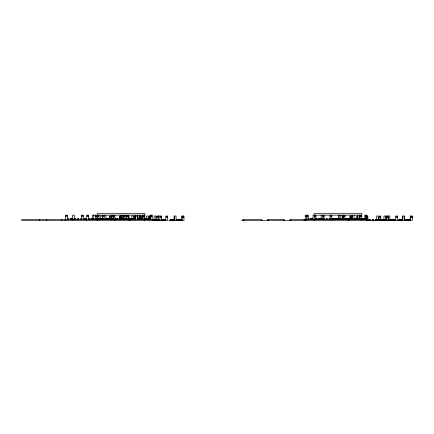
<?xml version="1.0" encoding="UTF-8"?>
<svg xmlns="http://www.w3.org/2000/svg" width="434" height="434" viewBox="0 0 434 434"><rect width="100%" height="100%" fill="white"/><g stroke="black" fill="none" stroke-linecap="round" stroke-linejoin="round"><path stroke-width="0.65" d="M97.287 215.15L144.885 215.15M361.788 215.15L313.012 215.15L313.012 219.555M95.024 215.589L96.212 215.589L96.212 216.382L95.024 216.382M123.761 215.589L124.352 215.589M150.386 215.589L151.846 215.589M322.592 215.589L323.786 215.589L323.786 216.382L322.592 216.382M341.965 215.589L343.153 215.589L343.153 216.382L341.965 216.382M121.498 216.029L119.735 216.029L119.735 219.181M126.809 216.029L128.914 216.029L128.914 219.181M135.457 216.029L134.182 216.029L134.225 219.289L134.876 219.289L134.876 218.937L133.563 218.937M136.656 216.029L137.828 216.029L137.828 219.181M150.848 216.029L149.084 216.029L149.084 219.181M365.813 216.029L367.82 216.029L367.82 220.439M123.761 216.382L124.352 216.382M150.386 216.382L151.846 216.382M120.017 216.474L121.471 216.474M135.658 216.474L134.464 216.474L134.464 217.266L135.658 217.266M150.56 216.474L149.372 216.474L149.372 217.266L150.56 217.266M350.233 216.474L351.654 216.474L351.654 217.266L350.233 217.266M366.334 216.474L367.522 216.474L367.522 217.266L366.334 217.266M410.51 216.474L412.012 216.474L412.012 217.266L410.51 217.266M120.017 217.266L121.471 217.266M67.33 218.676L68.474 218.676L68.474 219.555M82.004 218.676L80.474 218.676L80.474 219.555M88.303 218.676L89.578 218.676L89.578 219.555M97.547 218.676L94.889 218.676L94.889 219.555M98.708 218.676L103.932 218.676L103.932 219.555M113.724 218.676L112.113 218.676L112.113 219.555M114.679 218.676L115.249 218.676L115.249 219.555M125.431 218.676L126.63 218.676M127.824 218.676L129.375 218.676L129.375 219.555M144.473 218.676L148.227 218.676L148.227 219.555M307.744 218.676L308.889 218.676L308.889 219.555M315.724 218.676L317.015 218.676L317.015 219.555M321.464 218.676L318.019 218.676L318.019 219.555M330.03 218.676L329.015 218.676L329.015 219.555M331.798 218.676L335.927 218.676L335.927 219.555M343.533 218.676L342.334 218.676L342.334 219.555M344.911 218.676L346.278 218.676L346.278 219.555M353.938 218.676L358.148 218.676L358.148 219.555M360.687 218.676L358.565 218.676L358.565 219.555M361.956 218.676L363.263 218.676L363.263 219.555M67.33 218.937L68.474 218.937M70.954 218.937L72.077 218.937L72.077 219.289L71.404 219.289M74.008 218.937L75.131 218.937L75.131 219.289L74.415 219.289M77.61 218.937L78.755 218.937M81.804 218.937L81.234 218.937L81.234 219.289L81.804 219.289L81.804 218.937L81.782 219.289M85.406 218.937L84.288 218.937L84.288 219.289L84.858 219.289L84.836 218.937M88.303 218.937L89.578 218.937M91.509 218.937L93.174 218.937L93.174 219.289L92.057 219.289M97.308 218.937L95.106 218.937L95.106 219.289L96.229 219.289L96.229 218.937M98.708 218.937L101.475 218.937L101.475 219.289L101.16 218.937M101.93 218.937L102.245 218.937M102.332 218.937L103.715 218.937L103.715 219.289L103.097 219.289M107.41 218.937L105.641 218.937L105.641 219.289M111.18 218.937L107.865 218.937L107.865 219.289L108.18 218.937M113.486 218.937L112.867 218.937L112.867 219.289L113.486 219.289M118.119 218.937L115.921 218.937L115.921 219.289L116.54 219.289M119.524 218.937L121.428 218.937L121.428 219.289M123.147 218.937L124.27 218.937M125.399 218.937L126.771 218.937M127.634 218.937L128.941 218.937M129.799 218.937L130.943 218.937M131.8 218.937L133.113 218.937L133.113 219.289L132.793 218.937M142.813 218.937L137.735 218.937L137.752 219.289L138.386 219.289L138.386 218.937M144.717 218.937L146.025 218.937M147.788 218.937L146.48 218.937L146.48 219.289L146.795 218.937M148.645 218.937L149.898 218.937M307.744 218.937L308.889 218.937M315.865 218.937L317.015 218.937M318.019 218.937L319.169 218.937M319.489 218.937L320.612 218.937L320.612 219.289L319.489 219.289M326.146 218.937L327.29 218.937M330.339 218.937L329.769 218.937L329.769 219.289L330.317 219.289M331.728 218.937L332.303 218.937M333.947 218.937L332.824 218.937L332.824 219.289L333.54 219.289M334.18 218.937L335.927 218.937M336.421 218.937L337.571 218.937M338.406 218.937L339.572 218.937M341.167 218.937L340.044 218.937L340.044 219.289L341.167 219.289M343.674 218.937L342.768 218.937L342.768 219.289L343.652 219.289M346.245 218.937L344.851 218.937L344.851 219.289M346.701 218.937L347.846 218.937M348.703 218.937L350.016 218.937L350.016 219.289L349.695 218.937M350.466 218.937L351.779 218.937L351.779 219.289L351.128 219.289L351.128 218.937M353.819 218.937L357.708 218.937M358.565 218.937L360.497 218.937M361.517 218.937L362.824 218.937M363.562 218.937L364.923 218.937M77.61 219.289L78.755 219.289M106.097 219.289L106.764 219.289L106.764 218.937M109.243 219.289L110.388 219.289M120.305 219.289L120.858 219.289L120.858 218.937M123.896 219.289L123.147 219.289L123.126 215.15M126.75 219.289L126.196 219.289L126.196 218.937M141.951 219.289L141.316 219.289L141.316 218.937M144.734 219.289L145.471 219.289L145.471 218.937M148.754 219.289L149.898 219.289M311.818 219.289L312.491 219.289L312.491 218.937L310.863 218.937L310.863 219.289M339.166 219.289L338.449 219.289L338.449 218.937M359.645 219.289L360.497 219.289M363.562 219.289L364.706 219.289M65.453 219.555L21.7 219.555L21.7 220.439L167.595 220.439L167.595 216.029L165.831 216.029L165.831 220.439M65.653 219.555L152.133 219.555M155.551 219.555L159.495 219.555L159.495 220.439M175.965 219.555L179.915 219.555L179.915 220.439M181.71 219.555L180.332 219.555L180.332 220.439M305.563 219.555L366.779 219.555M379.213 219.555L375.052 219.555L375.052 220.439M385.864 219.555L387.188 219.555M388.441 219.555L391.918 219.555L391.918 220.439M402.53 219.555L398.466 219.555L398.466 220.439M404.401 219.555L408.345 219.555L408.345 220.439M410.228 219.555L408.899 219.555L408.899 220.439M110.865 219.821L111.44 219.821M128.903 219.821L129.679 219.821M130.591 219.821L131.242 219.821M148.58 219.821L148.895 219.821M150.001 219.821L150.37 219.821M152.508 219.821L154.39 219.821L154.39 220.174M155.502 219.821L155.822 219.821M157.444 219.821L155.985 219.821L155.985 220.174L156.891 220.174M157.748 219.821L159.061 219.821M163.52 219.821L162.207 219.821L162.207 220.174L162.528 219.821M164.377 219.821L165.522 219.821M170.47 219.821L171.777 219.821L171.777 220.174L171.463 219.821M172.233 219.821L173.757 219.821M176.405 219.821L177.712 219.821M178.168 219.821L179.475 219.821M180.332 219.821L181.71 219.821M369.703 219.821L368.58 219.821L368.58 220.174L369.703 220.174M372.182 219.821L373.327 219.821M377.477 219.821L375.806 219.821L375.806 220.174M378.529 219.821L378.86 220.174M379.522 219.821L381.6 219.821M382.462 219.821L384.475 219.821M386.2 219.821L386.976 219.821M388.067 219.821L389.374 219.821M389.803 219.821L391.707 219.821M393.47 219.821L392.162 219.821L392.162 220.174L392.477 219.821M394.327 219.821L395.472 219.821M398.9 219.821L400.213 219.821L400.213 220.174L399.893 219.821M406.148 219.821L404.835 219.821L404.851 220.174L405.801 220.174L405.801 219.821M407.911 219.821L406.598 219.821L406.598 220.174L406.918 219.821M408.899 219.821L410.228 219.821M153.842 220.174L153.267 220.174L153.267 219.821M164.377 220.174L165.522 220.174M172.895 220.174L173.757 220.174M176.421 220.174L177.284 220.174L177.284 219.821M178.168 220.174L178.482 219.821M372.182 220.174L373.327 220.174M384.475 220.174L383.352 220.174L383.352 219.821M386.976 220.174L386.401 220.174L386.401 219.821M388.067 220.174L388.381 220.174M390.003 220.174L391.148 220.174M394.327 220.174L395.472 220.174M401.211 220.174L402.275 220.174L402.275 219.821L400.663 219.821L400.663 220.174M409.083 220.174L410.228 220.174M169.016 220.439L184 220.439L184 216.029L181.786 216.029L181.71 220.439M241.554 220.439L412.3 220.439L412.3 216.029L410.222 216.029L410.228 220.439M411.985 216.029L411.985 217.917M411.698 216.474L411.698 217.266M410.824 216.474L410.824 217.266M410.537 216.029L410.537 220.439M410.043 219.555L410.043 220.439M409.083 219.555L409.083 220.439M407.352 219.555L407.352 220.439M406.674 219.555L406.674 220.439M405.616 219.821L405.616 220.174M405.486 219.821L405.486 220.174M405.166 219.821L405.166 220.174M404.982 219.821L404.982 220.174M404.911 219.555L404.911 220.439M404.727 219.555L404.727 220.439M404.596 220.439L404.602 216.029L402.524 216.029L402.53 220.439M404.287 216.029L404.287 219.81M402.839 216.029L402.839 220.439M402.345 219.555L402.345 220.439M402.215 219.555L402.215 220.439M402.09 219.821L402.09 220.174M401.976 219.821L401.96 220.174M401.64 219.821L401.656 220.174M401.531 219.555L401.531 220.439M401.455 219.821L401.455 220.174M401.325 219.821L401.325 220.174M400.766 219.555L400.766 220.439M400.582 219.555L400.539 220.439M400.425 219.555L400.452 220.439M400.338 219.555L400.338 220.439M399.459 219.555L399.459 220.439M397.544 220.439L397.544 216.029L395.781 216.029L395.781 220.439M395.472 220.439L395.472 219.555L394.327 219.555L394.327 220.439M393.904 220.439L393.904 219.555L392.032 219.555L392.032 220.439M392.916 219.555L392.916 220.439M391.148 219.555L391.148 220.439M391.045 219.821L391.045 220.174M390.947 219.555L390.947 220.439M390.003 219.555L390.003 220.439M389.846 219.81L389.846 216.029L386.58 216.029L386.58 220.439M389.803 219.555L389.803 220.439M388.821 219.555L388.821 220.439M388.571 216.029L388.571 219.81M388.343 216.029L388.343 220.439M388.284 219.555L388.284 220.439M388.083 216.029L388.083 217.917M387.095 216.474L387.095 217.266M386.808 216.029L386.808 219.81M386.184 219.555L386.184 220.439M386.108 219.81L386.108 216.029L383.916 216.029L383.922 220.174M385.978 219.555L385.978 220.439M385.68 216.029L385.68 220.439M384.692 220.439L384.692 219.555L382.392 219.555L382.392 220.439M384.491 219.555L384.491 220.439M384.123 219.555L384.123 220.439M382.967 219.555L382.967 220.439M382.593 219.555L382.593 220.439M382.462 219.555L382.462 220.439M382.039 220.439L382.039 219.555L379.522 219.555L379.522 220.439M381.844 219.555L381.844 220.439M381.101 219.555L381.101 220.439M381.047 219.555L381.047 220.439M380.797 219.81L380.797 216.029L379.034 216.029L379.034 220.439M380.672 219.555L380.672 220.439M378.638 219.555L378.638 220.439M378.334 219.81L378.334 216.029L376.571 216.029L376.571 219.81M378.231 219.555L378.231 220.439M377.802 219.555L377.802 220.439M377.227 219.555L377.227 220.439M376.473 219.821L376.473 220.174L375.925 220.174L375.925 219.821M375.703 219.555L375.703 220.439M373.327 220.439L373.327 219.555L372.182 219.555L372.182 220.439M370.462 220.439L370.462 219.555L368.363 219.555L368.363 220.439M369.887 219.555L369.887 220.439M369.155 219.821L369.155 220.174M369.133 219.821L369.133 220.174M366.996 219.555L366.996 220.439M366.904 219.555L366.904 215.15L365.016 215.15L365.016 219.555M366.779 215.15L366.779 220.439M366.491 215.589L366.491 216.382M365.423 215.589L365.423 216.382M365.14 215.15L365.14 218.926M364.923 219.555L364.923 218.676L363.562 218.676L363.562 219.555M364.706 218.676L364.706 219.555M363.779 218.676L363.779 219.555M362.271 218.676L362.271 219.555M361.831 218.937L361.831 219.289M361.788 220.439L361.788 213.561L314.189 213.561L314.189 220.439M360.404 218.937L360.404 219.289M360.28 218.937L360.28 219.289M360.198 218.676L360.198 219.555M360.025 215.15L360.025 219.555M359.862 218.937L359.862 219.289M359.77 218.937L359.77 219.289M359.715 218.676L359.715 219.555M359.607 218.676L359.607 219.555M359.206 215.15L359.206 218.926M359.086 215.15L359.086 218.926M357.323 215.15L357.323 218.926M357.144 216.029L357.155 219.555M356.9 216.029L356.9 219.181M356.715 218.937L356.715 219.289L356.401 218.937M356.271 218.676L356.271 219.555M356.162 218.676L356.162 219.555M355.289 218.937L355.289 219.289L354.638 219.289L354.654 218.937M355.083 218.676L355.083 219.555M354.958 218.937L354.958 219.289M354.399 218.676L354.399 219.555M354.204 218.676L354.204 219.555M354.09 215.15L354.09 219.555M352.327 215.15L352.327 219.555M352.213 219.555L352.213 218.676L348.269 218.676L348.269 219.555M352.017 218.676L352.017 219.555M351.941 219.181L351.941 216.029L349.95 216.029L349.95 219.181M351.708 216.029L351.708 217.917M351.426 216.474L351.426 217.266M351.459 218.937L351.459 219.289M351.334 218.676L351.334 219.555M350.466 216.474L350.466 217.266M350.254 218.676L350.254 219.555M350.178 216.029L350.178 219.181M350.14 218.676L350.14 219.555M349.261 218.676L349.261 219.555M348.209 219.555L348.209 220.439M347.846 219.555L347.846 218.676L346.701 218.676L346.701 219.555M346.207 218.676L346.207 219.555M345.285 218.676L345.285 219.555M345.035 215.15L345.035 219.555M344.976 218.676L344.976 219.555M343.44 215.15L343.44 218.926M343.278 215.15L343.278 219.555M343.099 218.937L343.099 219.289M342.876 218.676L342.876 219.555M342.795 215.779L342.795 217.038M342.572 215.15L342.572 219.555M342.507 215.589L342.507 216.382M341.39 219.555L341.39 218.676L336.421 218.676L336.421 219.555M340.815 215.15L340.82 219.555M340.619 218.937L340.598 219.289M339.29 218.676L339.29 219.555M339.171 215.15L339.171 218.926M338.997 218.937L339.019 219.289M338.569 215.15L338.569 218.926M337.69 218.676L337.69 219.555M337.571 218.676L337.571 219.555M334.782 218.676L334.782 219.555M334.701 218.676L334.701 219.555M334.126 218.676L334.126 219.555M333.393 218.937L333.372 219.289M332.601 218.676L332.601 219.555M332.487 218.676L332.487 219.555M332.346 219.555L332.346 220.439M331.815 215.15L331.815 219.555M330.052 215.15L330.052 219.555M327.29 219.555L327.29 218.676L326.146 218.676L326.146 219.555M324.42 219.555L324.42 218.676L322.321 218.676L322.321 219.555M324.068 215.15L324.068 218.926M323.693 215.779L323.693 217.038M323.118 218.937L323.118 219.289L323.666 219.289L323.666 218.937L322.543 218.937L322.543 219.289M322.901 215.15L322.896 219.555M321.138 215.15L321.138 219.555M320.889 218.676L320.889 219.555M320.834 218.676L320.834 219.555M320.064 218.937L320.064 219.289M320.042 218.937L320.042 219.289M319.31 218.676L319.31 219.555M318.735 218.676L318.735 219.555M315.952 215.15L315.952 219.555M315.865 218.676L315.865 219.555M314.775 215.779L314.775 217.038M314.422 218.937L314.422 219.289M312.713 219.555L312.713 218.676L310.109 218.676L310.109 219.555M311.916 218.937L311.938 219.289M311.183 218.676L311.183 219.555M310.608 218.676L310.608 219.555M308.205 219.555L308.205 215.15L305.563 215.15L305.563 220.439M307.326 215.15L307.326 217.038M307.039 215.589L307.039 216.382M306.729 215.589L306.729 216.382M306.442 215.15L306.442 220.439M306.062 219.555L306.062 220.439M304.364 220.439L304.364 219.555L289.814 219.555L289.814 220.439M304.272 219.555L304.272 220.439M304.153 219.555L304.153 220.439M290.791 219.555L290.791 220.439M290.574 219.555L290.574 220.439M283.982 220.439L283.982 219.555L267.474 219.555L267.474 220.439M283.939 219.555L283.939 220.439M268.076 219.555L268.114 220.439M261.968 220.439L261.968 219.555L242.931 219.555L242.931 220.439M243.81 219.555L243.81 220.439M243.436 219.555L243.436 220.439M183.549 216.029L183.549 217.917M183.267 216.474L183.267 217.266M182.524 216.474L182.524 217.266M182.237 216.029L182.237 220.439M180.56 219.555L180.56 220.439M178.922 219.555L178.922 220.439M178.152 219.555L178.152 220.439M178.038 219.555L178.038 220.439M177.924 219.555L177.924 220.439M177.056 219.821L177.056 220.174M176.85 219.555L176.85 220.439M176.649 219.821L176.649 220.174M176.394 219.555L176.394 220.439M176.085 220.439L176.085 216.029L174.094 216.029L174.094 220.439M174.322 216.029L174.322 220.439M174.012 220.439L174.012 219.555L170.036 219.555L170.036 220.439M173.784 219.555L173.784 220.439M173.54 219.821L173.529 220.174M173.226 219.821L173.226 220.174M173.123 219.821L173.123 220.174M173.095 219.555L173.095 220.439M172.249 219.555L172.249 220.439M172.021 219.555L172.021 220.439M171.907 219.555L171.907 220.439M171.029 219.555L171.029 220.439M170.231 219.555L170.231 220.439M165.522 220.439L165.522 219.555L164.377 219.555L164.377 220.439M163.954 220.439L163.954 219.555L162.083 219.555L162.083 220.439M162.962 219.555L162.962 220.439M161.969 219.555L161.969 220.439M161.67 220.439L161.67 216.029L156.495 216.029L156.495 219.81M159.918 219.555L159.918 220.439L159.907 216.029M158.502 219.555L158.502 220.439M158.253 216.029L158.198 220.439L158.193 219.555M158.133 216.029L158.133 217.917M157.623 219.555L157.623 220.439M156.869 219.821L156.869 220.174M156.43 219.555L156.43 220.439M156.316 219.821L156.321 220.174M156.094 219.555L156.099 220.439M155.795 220.439L155.79 216.029L154.032 216.029L154.032 219.81M154.612 220.439L154.612 219.555L152.508 219.555L152.513 220.439M154.037 219.555L154.037 220.439M153.842 219.821L153.815 220.174M152.133 220.439L152.133 215.15L150.099 215.15L150.099 219.555M151.862 215.15L151.862 217.038M151.574 215.589L151.574 216.382M150.652 215.589L150.652 216.382M150.37 215.15L150.37 219.555M149.898 219.555L149.898 218.676L148.645 218.676L148.645 219.555M149.79 218.676L149.79 219.555M148.754 218.676L148.754 219.555M148.385 219.81L148.385 216.029L146.621 216.029L146.621 219.181M147.234 218.676L147.234 219.555M146.345 218.676L146.345 219.555M146.236 218.676L146.236 219.555M145.363 218.937L145.363 219.289M145.162 218.676L145.162 219.555M145.032 218.937L145.032 219.289M144.885 220.439L144.885 213.561L97.287 213.561L97.287 220.439M144.272 215.779L144.272 217.038M144.169 215.779L144.169 217.038M143.122 215.15L143.122 219.555M142.813 219.555L142.813 218.676L137.301 218.676L137.301 219.555M142.509 215.15L142.509 218.926M142.406 215.15L142.406 218.926M141.668 218.676L141.668 219.555M141.245 219.555L141.245 216.029L139.488 216.029L139.498 219.289L139.819 218.937M140.762 217.564L140.762 215.676L138.999 215.676L138.999 218.828M140.253 218.676L140.253 219.555M139.374 218.676L139.374 219.555M139.26 218.676L139.26 219.555M138.18 218.676L138.18 219.555M138.055 218.937L138.055 219.289M137.54 216.474L137.54 217.266M137.497 218.676L137.497 219.555M137.486 216.029L137.486 219.181M137.361 216.029L137.361 219.181M137.187 215.15L137.187 219.555M137.073 216.474L137.073 217.266M135.598 216.029L135.598 219.181M135.424 215.15L135.424 219.555M135.31 219.555L135.31 218.676L131.366 218.676L131.366 219.555M135.115 218.676L135.115 219.555M134.86 218.937L134.86 219.289M134.556 218.937L134.556 219.289M134.431 218.676L134.431 219.555M133.553 219.181L133.553 216.029L131.79 216.029L131.79 219.181M133.352 218.676L133.352 219.555M133.238 218.676L133.238 219.555M132.359 218.676L132.359 219.555M131.562 218.676L131.562 219.555M130.943 219.555L130.943 218.676L129.799 218.676L129.799 219.555M129.902 219.555L129.902 220.439M129.18 218.676L129.18 219.555M128.708 216.029L128.708 219.181M128.572 216.029L128.572 219.181M128.388 218.676L128.388 219.555M128.138 215.15L128.138 219.555M128.079 218.676L128.079 219.555M127.949 218.937L127.949 219.289M126.375 215.15L126.375 219.555M125.979 218.676L125.979 219.555M125.676 215.15L125.676 219.555M124.487 219.555L124.487 218.676L122.388 218.676L122.388 219.555M124.113 215.589L124.113 216.382M123.912 215.15L123.918 219.555M123.826 215.779L123.826 217.038M123.695 218.937L123.717 219.289M123.56 215.589L123.56 216.382M123.272 215.15L123.272 218.926M122.833 215.15L122.833 218.926M121.65 219.555L121.65 218.676L119.524 218.676L119.524 219.555M121.211 216.474L121.211 217.266M121.07 215.15L121.075 219.555M120.668 218.676L120.668 219.555M120.489 216.474L120.489 217.266M120.202 216.029L120.202 217.917M119.996 216.029L119.996 219.181M118.119 219.555L118.119 218.676L115.699 218.676L115.699 219.555M117.798 218.676L117.798 219.555M117.229 218.676L117.229 219.555M116.496 218.937L116.469 219.289M114.918 215.15L114.918 220.439M113.247 215.15L113.247 218.926M113.155 215.15L113.155 219.555M111.484 215.15L111.484 219.555M111.278 219.81L111.278 216.029L109.514 216.029L109.514 219.181M111.18 219.555L111.18 218.676L107.735 218.676L107.735 219.555M110.388 218.676L110.388 219.555M110.03 218.676L110.03 219.555M109.243 218.676L109.243 219.555M108.619 218.676L108.619 219.555M107.621 219.555L107.621 218.676L105.424 218.676L105.424 219.555M107.523 218.676L107.523 219.555M105.999 215.15L105.994 219.555M104.236 215.15L104.236 219.555M103.162 218.937L103.14 219.289M102.619 215.15L102.619 218.926M102.408 219.555L102.364 216.029L100.601 216.029L100.601 219.181M101.833 218.676L101.833 219.555M101.719 218.676L101.719 219.555M100.726 218.676L100.726 219.555M100.113 218.676L100.113 219.555M99.05 215.15L99.05 219.555M98.968 218.676L98.968 219.555M96.988 218.676L96.988 219.555M96.749 218.676L96.749 219.555M96.5 218.926L96.5 215.15L92.274 215.15L92.274 218.926M95.659 218.937L95.681 219.289M95.464 215.15L95.458 219.555M93.701 215.15L93.701 219.555M93.397 219.555L93.397 218.676L90.755 218.676L90.755 219.555M92.626 218.937L92.605 219.289M91.872 218.676L91.872 219.555M91.297 218.676L91.297 219.555M88.514 219.555L88.514 215.15L86.751 215.15L86.751 220.439M88.433 218.676L88.433 219.555M86.165 219.555L86.165 218.676L84.066 218.676L84.066 219.555M85.59 218.676L85.59 219.555M83.279 219.555L83.279 215.15L81.516 215.15L81.516 219.555M78.755 219.555L78.755 218.676L77.61 218.676L77.61 219.555M75.885 219.555L75.885 218.676L73.785 218.676L73.785 219.555M74.583 218.937L74.583 219.289M74.556 218.937L74.556 219.289M74.36 219.555L74.366 215.15L72.603 215.15L72.603 219.555M72.299 219.555L72.299 218.676L70.2 218.676L70.2 219.555M72.098 219.555L72.098 220.439M71.529 218.937L71.507 219.289M70.775 218.676L70.775 219.555M67.33 219.555L67.416 215.15L65.653 215.15L65.653 220.439M65.095 219.555L65.095 220.439M61.747 219.555L61.747 220.439M46.764 219.555L46.764 220.439M39.771 219.555L39.771 220.439M39.326 219.555L39.326 220.439M67.129 215.589L65.935 215.589L65.935 216.382L67.129 216.382L67.129 215.589M82.992 215.589L81.804 215.589L81.804 216.382L82.992 216.382L82.992 215.589M88.227 215.589L87.039 215.589L87.039 216.382L88.227 216.382L88.227 215.589M98.762 215.589L97.574 215.589L97.574 216.382L98.762 216.382L98.762 215.589M104.095 215.589L102.901 215.589L102.901 216.382L104.095 216.382L104.095 215.589M112.965 215.589L111.771 215.589L111.771 216.382L112.965 216.382L112.965 215.589M114.63 215.589L113.437 215.589L113.437 216.382L114.63 216.382L114.63 215.589M127.851 215.589L126.663 215.589L126.663 216.382L127.851 216.382L127.851 215.589M144.598 215.589L143.41 215.589L143.41 216.382L144.598 216.382L144.598 215.589M307.918 215.589L305.845 215.589L305.845 216.382L307.918 216.382L307.918 215.589M315.664 215.589L314.476 215.589L314.476 216.382L315.664 216.382L315.664 215.589M331.533 215.589L330.339 215.589L330.339 216.382L331.533 216.382L331.533 215.589M344.753 215.589L343.56 215.589L343.56 216.382L344.753 216.382L344.753 215.589M361.5 215.589L360.307 215.589L360.307 216.382L361.5 216.382L361.5 215.589M366.616 215.589L365.303 215.589L365.303 216.382L366.616 216.382L366.616 215.589M110.995 216.474L109.802 216.474L109.802 217.266L110.995 217.266L110.995 216.474M140.963 216.474L139.77 216.474L139.77 217.266L140.963 217.266L140.963 216.474M157.971 216.474L156.777 216.474L156.777 217.266L157.971 217.266L157.971 216.474M161.383 216.474L160.195 216.474L160.195 217.266L161.383 217.266L161.383 216.474M167.307 216.474L166.119 216.474L166.119 217.266L167.307 217.266L167.307 216.474M183.718 216.474L182.074 216.474L182.074 217.266L183.718 217.266L183.718 216.474M380.51 216.474L379.321 216.474L379.321 217.266L380.51 217.266L380.51 216.474M388.284 216.474L386.868 216.474L386.868 217.266L388.284 217.266L388.284 216.474M397.256 216.474L396.068 216.474L396.068 217.266L397.256 217.266L397.256 216.474M406.49 220.439L406.49 219.555L406.474 220.439M113.442 219.289L113.442 218.937L113.415 219.289M106.216 219.289L106.216 218.937L106.194 219.289M101.605 219.555L101.605 218.676L101.578 219.555"/></g></svg>
